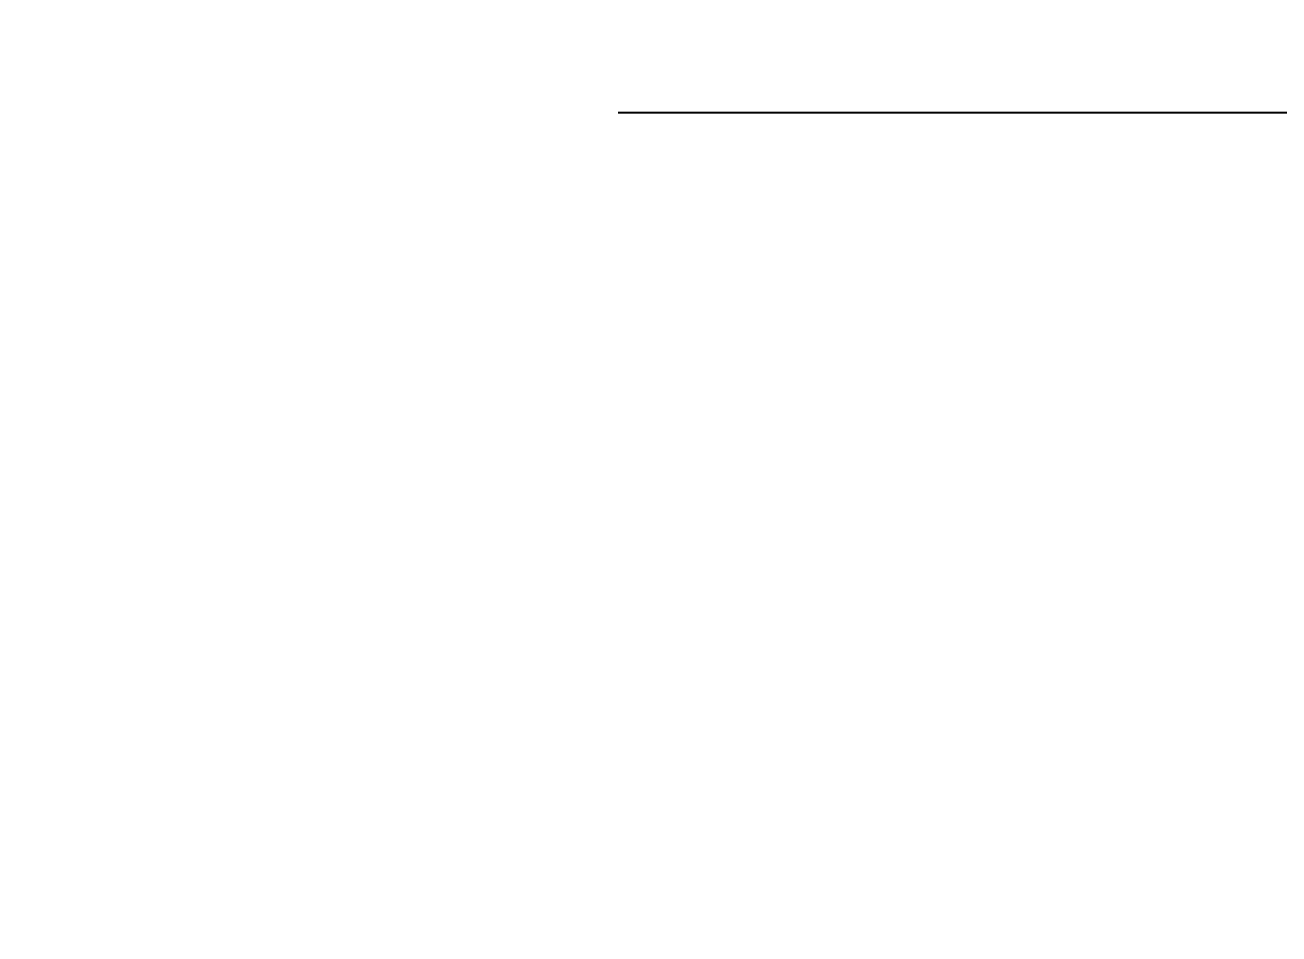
# Model space of a CAD drawing. Header units: millimetres. Extents: x -2063935 to 28085, y -14264 to 11271.
# Drawn here: x -19831 to -18288, y 6461 to 7580 of the extents above; entities that cross this region are included whole.
import ezdxf
from ezdxf import colors
from ezdxf.entities.mleader import LeaderData, LeaderLine
from ezdxf.math import Vec2, Vec3

# ---------------------------------------------------------------- set-up
doc = ezdxf.new("R2010")
doc.units = ezdxf.units.MM
doc.layers.add('ATTENTION', color=30, linetype='Continuous')
doc.styles.get("Standard").update_dxf_attribs({"font": 'romans.shx'})

msp = doc.modelspace()

# ---------------------------------------------------------------- leaders
at = {"layer": 'ATTENTION'}
ml = msp.add_multileader_mtext('Standard', dxfattribs=at)
ml.set_content('Add rounded corners!\\PAt least a few millimeters,\\Pmakes it a lot easier to assemble.', color=256)
ml.set_leader_properties()
ml.build(insert=Vec2(0, 0))
ml.multileader.update_dxf_attribs({"text_right_attachment_type": 6, "dogleg_length": 0.36, "arrow_head_size": 90, "scale": 500})
ctx = ml.context
ctx.base_point, ctx.scale, ctx.char_height, ctx.arrow_head_size, ctx.landing_gap_size, ctx.plane_origin = Vec3(-19710.84397, 7534.86816), 500, 90, 90, 45, Vec3(-14599.01753, 6554.34895)
ctx.right_attachment, ctx.text_align_type = 6, 2
notes = []
notes.append((ctx, [(0, (1, 1, 0), (-16967.98682, 7471.86816), (-1, 0), 180, [(0, [(-14588.57874, 6461.43161)], 0, [])])]))
ctx.mtext.insert, ctx.mtext.width, ctx.mtext.alignment, ctx.mtext.flow_direction = Vec3(-17192.98682, 7579.86816), 4093.4838796, 3, 5
for ctx, leaders in notes:
    for number, flags, end, landing, length, lines in leaders:
        leader = LeaderData()
        leader.index, (leader.has_last_leader_line, leader.has_dogleg_vector, leader.attachment_direction) = number, flags
        leader.last_leader_point, leader.dogleg_vector, leader.dogleg_length = Vec3(end), Vec3(landing), length
        for number, points, colour, breaks in lines:
            line = LeaderLine()
            line.index, line.vertices, line.color, line.breaks = number, Vec3.list(points), colors.encode_raw_color(colour), breaks
            leader.lines.append(line)
        ctx.leaders.append(leader)

doc.saveas('drawing.dxf')
